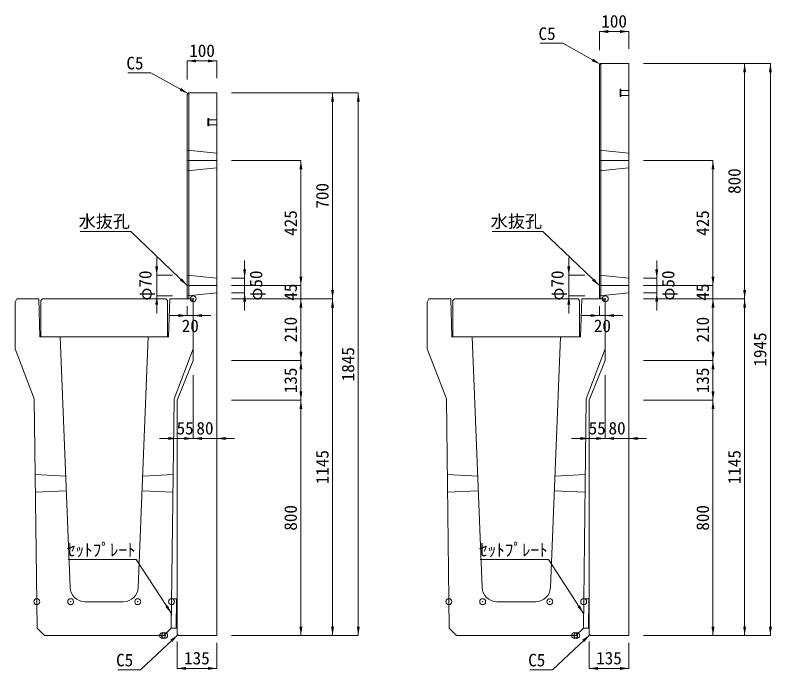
# Model space of a CAD drawing. Units: millimetres at full size, sheet at 1:40. Extents: x 172874 to 199766, y 869448 to 902797.
# Drawn here: x 194201 to 196772, y 889732 to 891958 of the extents above; entities that cross this region are included whole.
import ezdxf
from ezdxf.enums import TextEntityAlignment as Align

# ---------------------------------------------------------------- set-up
doc = ezdxf.new("R2010")
doc.units = ezdxf.units.MM
doc.header["$LTSCALE"] = 40
doc.header["$PDMODE"] = 32
doc.header["$PDSIZE"] = 20
for name, pattern in [('DASHED', [7.5, 6, -1.5]), ('USER2', [4.7625, 3.175, -1.5875]), ('USER3', [1.35, 0.75, -0.6])]:
    doc.linetypes.add(name, pattern=pattern)
for name, color, linetype, lineweight in [('セットプレート', 3, 'Continuous', 13), ('パネックスKDR', 2, 'Continuous', 13), ('寸法線', 7, 'Continuous', 13), ('引出線', 4, 'Continuous', 13), ('本体', 2, 'Continuous', 13), ('補助線', 8, 'Continuous', 13), ('ｲﾝｻｰﾄ', 3, 'USER3', 5)]:
    doc.layers.add(name, color=color, linetype=linetype, lineweight=lineweight)
doc.styles.add('ＭＳ ゴシック', font='')
doc.styles.get('ＭＳ ゴシック').set_extended_font_data('MS Gothic')

# ---------------------------------------------------------------- blocks, each defined once
blk = doc.blocks.new('filled_arrow')
at = {"color": 0, "linetype": 'Continuous', "lineweight": -2}
blk.add_solid([(7.5, 1.25), (0, 0), (7.5, -1.25)], dxfattribs=at)

msp = doc.modelspace()

# ---------------------------------------------------------------- linework, layer by layer
at = {"layer": 'セットプレート'}
for points in [[(194731.68, 889873.33), (194748.68, 889873.12), (194749.91, 889973.11), (194732.91, 889973.32)], [(196131.68, 889873.33), (196148.68, 889873.12), (196149.91, 889973.11), (196132.91, 889973.32)]]:
    msp.add_lwpolyline(points, close=True, dxfattribs=at)
at = {"layer": 'パネックスKDR'}
for p, q in [((196186.29, 891788.33), (196191.29, 891793.33)), ((196186.29, 891788.33), (196186.29, 890993.33)), ((196191.29, 891793.33), (196286.29, 891793.33)), ((196286.29, 891793.33), (196286.29, 889848.33)), ((194786.29, 891688.33), (194791.29, 891693.33)), ((194786.29, 891688.33), (194786.29, 890993.33)), ((194791.29, 891693.33), (194886.29, 891693.33)), ((194886.29, 891693.33), (194886.29, 889848.33)), ((194786.29, 890993.33), (194806.29, 890993.33)), ((194806.29, 890993.33), (194806.29, 890783.33)), ((196186.29, 890993.33), (196206.29, 890993.33)), ((196206.29, 890993.33), (196206.29, 890783.33)), ((194806.29, 890783.33), (194751.29, 890648.33)), ((196206.29, 890783.33), (196151.29, 890648.33)), ((194751.29, 890648.33), (194751.29, 889853.33)), ((196151.29, 890648.33), (196151.29, 889853.33)), ((194751.29, 889853.33), (194756.29, 889848.33)), ((194756.29, 889848.33), (194886.29, 889848.33)), ((196151.29, 889853.33), (196156.29, 889848.33)), ((196156.29, 889848.33), (196286.29, 889848.33))]:
    msp.add_line(p, q, dxfattribs=at)
at = {"layer": 'パネックスKDR', "lineweight": 5}
for p, q in [((196191.29, 891793.33), (196191.29, 890993.33)), ((194791.29, 891693.33), (194791.29, 890993.33))]:
    msp.add_line(p, q, dxfattribs=at)
at = {"layer": 'パネックスKDR', "linetype": 'DASHED', "lineweight": 9}
for p, q in [((194786.29, 891498.33), (194886.29, 891488.33)), ((196186.29, 891498.33), (196286.29, 891488.33)), ((194786.29, 891428.33), (194886.29, 891438.33)), ((196186.29, 891428.33), (196286.29, 891438.33)), ((194786.29, 891073.33), (194886.29, 891063.33)), ((196186.29, 891073.33), (196286.29, 891063.33)), ((194786.29, 891003.33), (194886.29, 891013.33)), ((196186.29, 891003.33), (196286.29, 891013.33))]:
    msp.add_line(p, q, dxfattribs=at)
at = {"layer": '寸法線'}
for p, q in [((196186.29, 891901.88), (196286.29, 891901.88)), ((196186.29, 891838.33), (196186.29, 891901.88)), ((196286.29, 891843.33), (196286.29, 891901.88)), ((194786.29, 891801.88), (194886.29, 891801.88)), ((194786.29, 891738.33), (194786.29, 891801.88)), ((194886.29, 891743.33), (194886.29, 891801.88)), ((196336.29, 891793.33), (196767.13, 891793.33)), ((196336.29, 891793.33), (196679.63, 891793.33)), ((196679.63, 890993.33), (196679.63, 891793.33)), ((196767.13, 889848.33), (196767.13, 891793.33)), ((194936.29, 891693.33), (195367.13, 891693.33)), ((194936.29, 891693.33), (195279.63, 891693.33)), ((195279.63, 890993.33), (195279.63, 891693.33)), ((195367.13, 889848.33), (195367.13, 891693.33)), ((194936.29, 891463.33), (195172.13, 891463.33)), ((195172.13, 891038.33), (195172.13, 891463.33)), ((196336.29, 891463.33), (196572.13, 891463.33)), ((196572.13, 891038.33), (196572.13, 891463.33)), ((194682.22, 891133.33), (194682.22, 890943.33)), ((196082.22, 891133.33), (196082.22, 890943.33)), ((194980.96, 891123.33), (194980.96, 890953.33)), ((196380.96, 891123.33), (196380.96, 890953.33)), ((195172.13, 890933.33), (195172.13, 891098.33)), ((196572.13, 890933.33), (196572.13, 891098.33)), ((194736.29, 891073.33), (194682.22, 891073.33)), ((194936.29, 891063.33), (194980.96, 891063.33)), ((196136.29, 891073.33), (196082.22, 891073.33)), ((196336.29, 891063.33), (196380.96, 891063.33)), ((194936.29, 891038.33), (195172.13, 891038.33)), ((194936.29, 891038.33), (195172.13, 891038.33)), ((196336.29, 891038.33), (196572.13, 891038.33)), ((196336.29, 891038.33), (196572.13, 891038.33)), ((194736.29, 891003.33), (194682.22, 891003.33)), ((194936.29, 891013.33), (194980.96, 891013.33)), ((196136.29, 891003.33), (196082.22, 891003.33)), ((196336.29, 891013.33), (196380.96, 891013.33)), ((194936.29, 890993.33), (195279.63, 890993.33)), ((194936.29, 890993.33), (195172.13, 890993.33)), ((194936.29, 890993.33), (195172.13, 890993.33)), ((194936.29, 890993.33), (195279.63, 890993.33)), ((195172.13, 890993.33), (195172.13, 890783.33)), ((195279.63, 890993.33), (195279.63, 889848.33)), ((196336.29, 890993.33), (196679.63, 890993.33)), ((196336.29, 890993.33), (196572.13, 890993.33)), ((196336.29, 890993.33), (196572.13, 890993.33)), ((196336.29, 890993.33), (196679.63, 890993.33)), ((196572.13, 890993.33), (196572.13, 890783.33)), ((196679.63, 890993.33), (196679.63, 889848.33)), ((194786.29, 890968.33), (194786.29, 890936.25)), ((194806.29, 890968.33), (194806.29, 890936.25)), ((196186.29, 890968.33), (196186.29, 890936.25)), ((196206.29, 890968.33), (196206.29, 890936.25)), ((194726.29, 890936.25), (194866.29, 890936.25)), ((196126.29, 890936.25), (196266.29, 890936.25)), ((194936.29, 890783.33), (195172.13, 890783.33)), ((194936.29, 890783.33), (195172.13, 890783.33)), ((195172.13, 890783.33), (195172.13, 890648.33)), ((196336.29, 890783.33), (196572.13, 890783.33)), ((196336.29, 890783.33), (196572.13, 890783.33)), ((196572.13, 890783.33), (196572.13, 890648.33)), ((194806.29, 890733.33), (194806.29, 890518.33)), ((194806.29, 890733.33), (194806.29, 890518.33)), ((194886.29, 890733.33), (194886.29, 890518.33)), ((196206.29, 890733.33), (196206.29, 890518.33)), ((196206.29, 890733.33), (196206.29, 890518.33)), ((196286.29, 890733.33), (196286.29, 890518.33)), ((194936.29, 890648.33), (195172.13, 890648.33)), ((194936.29, 890648.33), (195172.13, 890648.33)), ((195172.13, 890648.33), (195172.13, 889848.33)), ((196336.29, 890648.33), (196572.13, 890648.33)), ((196336.29, 890648.33), (196572.13, 890648.33)), ((196572.13, 890648.33), (196572.13, 889848.33)), ((194751.29, 890598.33), (194751.29, 890518.33)), ((196151.29, 890598.33), (196151.29, 890518.33)), ((194866.29, 890518.33), (194691.29, 890518.33)), ((194746.29, 890518.33), (194946.29, 890518.33)), ((196266.29, 890518.33), (196091.29, 890518.33)), ((196146.29, 890518.33), (196346.29, 890518.33)), ((194936.29, 889848.33), (195367.13, 889848.33)), ((194936.29, 889848.33), (195279.63, 889848.33)), ((194936.29, 889848.33), (195172.13, 889848.33)), ((196336.29, 889848.33), (196767.13, 889848.33)), ((196336.29, 889848.33), (196679.63, 889848.33)), ((196336.29, 889848.33), (196572.13, 889848.33)), ((194751.29, 889828.33), (194751.29, 889736.53)), ((194886.29, 889823.33), (194886.29, 889736.53)), ((196151.29, 889828.33), (196151.29, 889736.53)), ((196286.29, 889823.33), (196286.29, 889736.53)), ((194751.29, 889736.53), (194886.29, 889736.53)), ((196151.29, 889736.53), (196286.29, 889736.53))]:
    msp.add_line(p, q, dxfattribs=at)
at = {"layer": '引出線'}
for points in [[(196188.79, 891790.83), (196062.42, 891861.9), (195984.65, 891861.9)], [(194788.79, 891690.83), (194662.42, 891761.9), (194584.65, 891761.9)], [(194786.29, 891038.33), (194593.83, 891221.78), (194422.09, 891221.78)], [(196186.29, 891038.33), (195993.83, 891221.78), (195822.09, 891221.78)], [(194732.3, 889923.32), (194612.75, 890106.77), (194381.38, 890106.77)], [(196132.3, 889923.32), (196012.75, 890106.77), (195781.38, 890106.77)], [(194753.79, 889850.83), (194627.42, 889732.18), (194549.65, 889732.18)], [(196153.79, 889850.83), (196027.42, 889732.18), (195949.65, 889732.18)]]:
    msp.add_lwpolyline(points, dxfattribs=at)
at = {"layer": '本体'}
for p, q in [((194207.29, 890993.33), (194201.29, 890981.33)), ((194201.29, 890981.33), (194201.29, 890823.33)), ((194207.29, 890993.33), (194281.29, 890993.33)), ((194281.29, 890993.33), (194285.29, 890863.33)), ((194726.29, 890993.33), (194722.29, 890863.33)), ((194726.29, 890993.33), (194800.29, 890993.33)), ((194800.29, 890993.33), (194806.29, 890981.33)), ((194806.29, 890981.33), (194806.29, 890823.33)), ((195607.29, 890993.33), (195601.29, 890981.33)), ((195601.29, 890981.33), (195601.29, 890823.33)), ((195607.29, 890993.33), (195681.29, 890993.33)), ((195681.29, 890993.33), (195685.29, 890863.33)), ((196126.29, 890993.33), (196122.29, 890863.33)), ((196126.29, 890993.33), (196200.29, 890993.33)), ((196200.29, 890993.33), (196206.29, 890981.33)), ((196206.29, 890981.33), (196206.29, 890823.33)), ((194285.29, 890863.33), (194353.79, 890863.33)), ((194353.79, 890863.33), (194387.87, 890011.33)), ((194653.79, 890863.33), (194619.71, 890011.33)), ((194653.79, 890863.33), (194722.29, 890863.33)), ((195685.29, 890863.33), (195753.79, 890863.33)), ((195753.79, 890863.33), (195787.87, 890011.33)), ((196053.79, 890863.33), (196019.71, 890011.33)), ((196053.79, 890863.33), (196122.29, 890863.33)), ((194201.29, 890823.33), (194266.29, 890653.33)), ((194806.29, 890823.33), (194741.29, 890653.33)), ((195601.29, 890823.33), (195666.29, 890653.33)), ((196206.29, 890823.33), (196141.29, 890653.33)), ((194266.29, 890653.33), (194275.9, 889873.33)), ((194741.29, 890653.33), (194731.68, 889873.33)), ((195666.29, 890653.33), (195675.9, 889873.33)), ((196141.29, 890653.33), (196131.68, 889873.33)), ((194437.83, 889963.33), (194569.75, 889963.33)), ((195837.83, 889963.33), (195969.75, 889963.33)), ((194275.9, 889873.33), (194301.21, 889848.33)), ((194706.37, 889848.33), (194731.68, 889873.33)), ((195675.9, 889873.33), (195701.21, 889848.33)), ((196106.37, 889848.33), (196131.68, 889873.33)), ((194301.21, 889848.33), (194706.37, 889848.33)), ((195701.21, 889848.33), (196106.37, 889848.33))]:
    msp.add_line(p, q, dxfattribs=at)
at = {"layer": '本体', "linetype": 'USER2'}
for p, q in [((194269.47, 890395.33), (194372.71, 890390.33)), ((194634.87, 890390.33), (194738.11, 890395.33)), ((195669.47, 890395.33), (195772.71, 890390.33)), ((196034.87, 890390.33), (196138.11, 890395.33)), ((194270.21, 890335.33), (194374.71, 890340.33)), ((194632.87, 890340.33), (194737.37, 890335.33)), ((195670.21, 890335.33), (195774.71, 890340.33)), ((196032.87, 890340.33), (196137.37, 890335.33))]:
    msp.add_line(p, q, dxfattribs=at)
at = {"layer": '本体', "lineweight": 20}
for points in [[(194288.79, 890987.33), (194293.79, 890993.33), (194713.79, 890993.33), (194718.79, 890987.33), (194718.79, 890863.33), (194288.79, 890863.33)], [(195688.79, 890987.33), (195693.79, 890993.33), (196113.79, 890993.33), (196118.79, 890987.33), (196118.79, 890863.33), (195688.79, 890863.33)]]:
    msp.add_lwpolyline(points, close=True, dxfattribs=at)
at = {"layer": '本体'}
for centre, start, end in [((194437.83, 890013.33), 182.29061, 270), ((194569.75, 890013.33), 270, 357.70939), ((195837.83, 890013.33), 182.29061, 270), ((195969.75, 890013.33), 270, 357.70939)]:
    msp.add_arc(centre, 50, start, end, dxfattribs=at)
at = {"layer": '補助線'}
for p, q in [((194786.29, 891463.33), (194886.29, 891463.33)), ((196186.29, 891463.33), (196286.29, 891463.33)), ((194786.29, 891038.33), (194886.29, 891038.33)), ((196186.29, 891038.33), (196286.29, 891038.33))]:
    msp.add_line(p, q, dxfattribs=at)
for p in [(194806.29, 890993.33), (196206.29, 890993.33), (194274.79, 889963.33), (194389.79, 889963.33), (194617.79, 889963.33), (194732.79, 889963.33), (195674.79, 889963.33), (195789.79, 889963.33), (196017.79, 889963.33), (196132.79, 889963.33), (194702.29, 889848.33), (194702.29, 889848.33), (194709.29, 889848.33), (194709.29, 889848.33), (194709.29, 889848.33), (194709.29, 889848.33), (196102.29, 889848.33), (196102.29, 889848.33), (196109.29, 889848.33), (196109.29, 889848.33), (196109.29, 889848.33), (196109.29, 889848.33)]:
    msp.add_point(p, dxfattribs=at)
at = {"layer": 'ｲﾝｻｰﾄ'}
for p, q in [((196256.29, 891705.83), (196256.29, 891680.83)), ((196259.29, 891705.83), (196256.29, 891705.83)), ((196259.29, 891680.83), (196259.29, 891705.83)), ((196286.29, 891701.83), (196259.29, 891701.83)), ((196256.29, 891680.83), (196259.29, 891680.83)), ((196259.29, 891684.83), (196286.29, 891684.83)), ((194856.29, 891605.83), (194856.29, 891580.83)), ((194859.29, 891605.83), (194856.29, 891605.83)), ((194859.29, 891580.83), (194859.29, 891605.83)), ((194886.29, 891601.83), (194859.29, 891601.83)), ((194856.29, 891580.83), (194859.29, 891580.83)), ((194859.29, 891584.83), (194886.29, 891584.83))]:
    msp.add_line(p, q, dxfattribs=at)

# ---------------------------------------------------------------- block references
at = {"layer": '寸法線', "xscale": 4, "yscale": 4}
for p in [(196186.29, 891901.88), (194786.29, 891801.88), (194806.29, 890936.25), (196206.29, 890936.25), (194806.29, 890518.33), (194886.29, 890518.33), (196206.29, 890518.33), (196286.29, 890518.33), (194751.29, 889736.53), (196151.29, 889736.53)]:
    msp.add_blockref('filled_arrow', p, dxfattribs=at)
for p, rotation in [((196286.29, 891901.88), 180), ((194886.29, 891801.88), 180), ((196679.63, 891793.33), 270), ((196767.13, 891793.33), 270), ((195279.63, 891693.33), 270), ((195367.13, 891693.33), 270), ((195172.13, 891463.33), 270), ((196572.13, 891463.33), 270), ((194682.22, 891073.33), 90), ((194980.96, 891063.33), 90), ((196082.22, 891073.33), 90), ((196380.96, 891063.33), 90), ((195172.13, 891038.33), 90), ((195172.13, 891038.33), 90), ((196572.13, 891038.33), 90), ((196572.13, 891038.33), 90), ((194682.22, 891003.33), 270), ((194980.96, 891013.33), 270), ((195279.63, 890993.33), 90), ((196082.22, 891003.33), 270), ((196380.96, 891013.33), 270), ((196679.63, 890993.33), 90), ((195172.13, 890993.33), 270), ((195172.13, 890993.33), 270), ((195279.63, 890993.33), 270), ((196572.13, 890993.33), 270), ((196572.13, 890993.33), 270), ((196679.63, 890993.33), 270), ((194786.29, 890936.25), 180), ((196186.29, 890936.25), 180), ((195172.13, 890783.33), 90), ((196572.13, 890783.33), 90), ((195172.13, 890783.33), 270), ((196572.13, 890783.33), 270), ((195172.13, 890648.33), 90), ((196572.13, 890648.33), 90), ((195172.13, 890648.33), 270), ((196572.13, 890648.33), 270), ((194751.29, 890518.33), 180), ((194806.29, 890518.33), 180), ((196151.29, 890518.33), 180), ((196206.29, 890518.33), 180), ((195172.13, 889848.33), 90), ((195279.63, 889848.33), 90), ((195367.13, 889848.33), 90), ((196572.13, 889848.33), 90), ((196679.63, 889848.33), 90), ((196767.13, 889848.33), 90), ((194886.29, 889736.53), 180), ((196286.29, 889736.53), 180)]:
    msp.add_blockref('filled_arrow', p, dxfattribs=dict(at, rotation=rotation))
at = {"layer": '引出線', "xscale": 4, "yscale": 4}
for p, rotation in [((196188.79, 891790.83), 150.6), ((194788.79, 891690.83), 150.6), ((194786.29, 891038.33), 136.4), ((196186.29, 891038.33), 136.4), ((194732.3, 889923.32), 123.1), ((196132.3, 889923.32), 123.1), ((194753.79, 889850.83), 223.2), ((196153.79, 889850.83), 223.2)]:
    msp.add_blockref('filled_arrow', p, dxfattribs=dict(at, rotation=rotation))

# ---------------------------------------------------------------- texts
at = {"layer": '寸法線', "style": 'ＭＳ ゴシック'}
for s, p in [('100', (196236.29, 891936.88)), ('100', (194836.29, 891836.88)), ('20', (194796.29, 890901.25)), ('20', (196196.29, 890901.25)), ('55', (194778.79, 890553.33)), ('80', (194846.29, 890553.33)), ('55', (196178.79, 890553.33)), ('80', (196246.29, 890553.33)), ('135', (194818.79, 889771.53)), ('135', (196218.79, 889771.53))]:
    msp.add_text(s, height=42.72, dxfattribs=at).set_placement(p, align=Align.MIDDLE_CENTER)
for s, p in [('800', (196644.63, 891393.33)), ('700', (195244.63, 891343.33)), ('425', (195137.13, 891250.83)), ('425', (196537.13, 891250.83)), ('φ70', (194643.56, 891038.33)), ('φ50', (195019.62, 891038.33)), ('φ70', (196043.56, 891038.33)), ('φ50', (196419.62, 891038.33)), ('45', (195137.13, 891015.83)), ('45', (196537.13, 891015.83)), ('210', (195137.13, 890888.33)), ('210', (196537.13, 890888.33)), ('1945', (196732.13, 890820.83)), ('1845', (195332.13, 890770.83)), ('135', (195137.13, 890715.83)), ('135', (196537.13, 890715.83)), ('1145', (195244.63, 890420.83)), ('1145', (196644.63, 890420.83)), ('800', (195137.13, 890248.33)), ('800', (196537.13, 890248.33))]:
    msp.add_text(s, height=42.72, rotation=90, dxfattribs=at).set_placement(p, align=Align.MIDDLE_CENTER)
at = {"layer": '引出線', "style": 'ＭＳ ゴシック'}
for s, p in [('C5', (196037.42, 891915.9)), ('C5', (194637.42, 891815.9)), ('水抜孔', (194591.58, 891278.06)), ('水抜孔', (195991.58, 891278.06)), ('ｾｯﾄﾌﾟﾚｰﾄ', (194610.5, 890160.77)), ('ｾｯﾄﾌﾟﾚｰﾄ', (196010.5, 890160.77)), ('C5', (194602.42, 889786.18)), ('C5', (196002.42, 889786.18))]:
    msp.add_text(s, height=42.72, dxfattribs=at).set_placement(p, align=Align.TOP_RIGHT)

doc.saveas('drawing.dxf')
